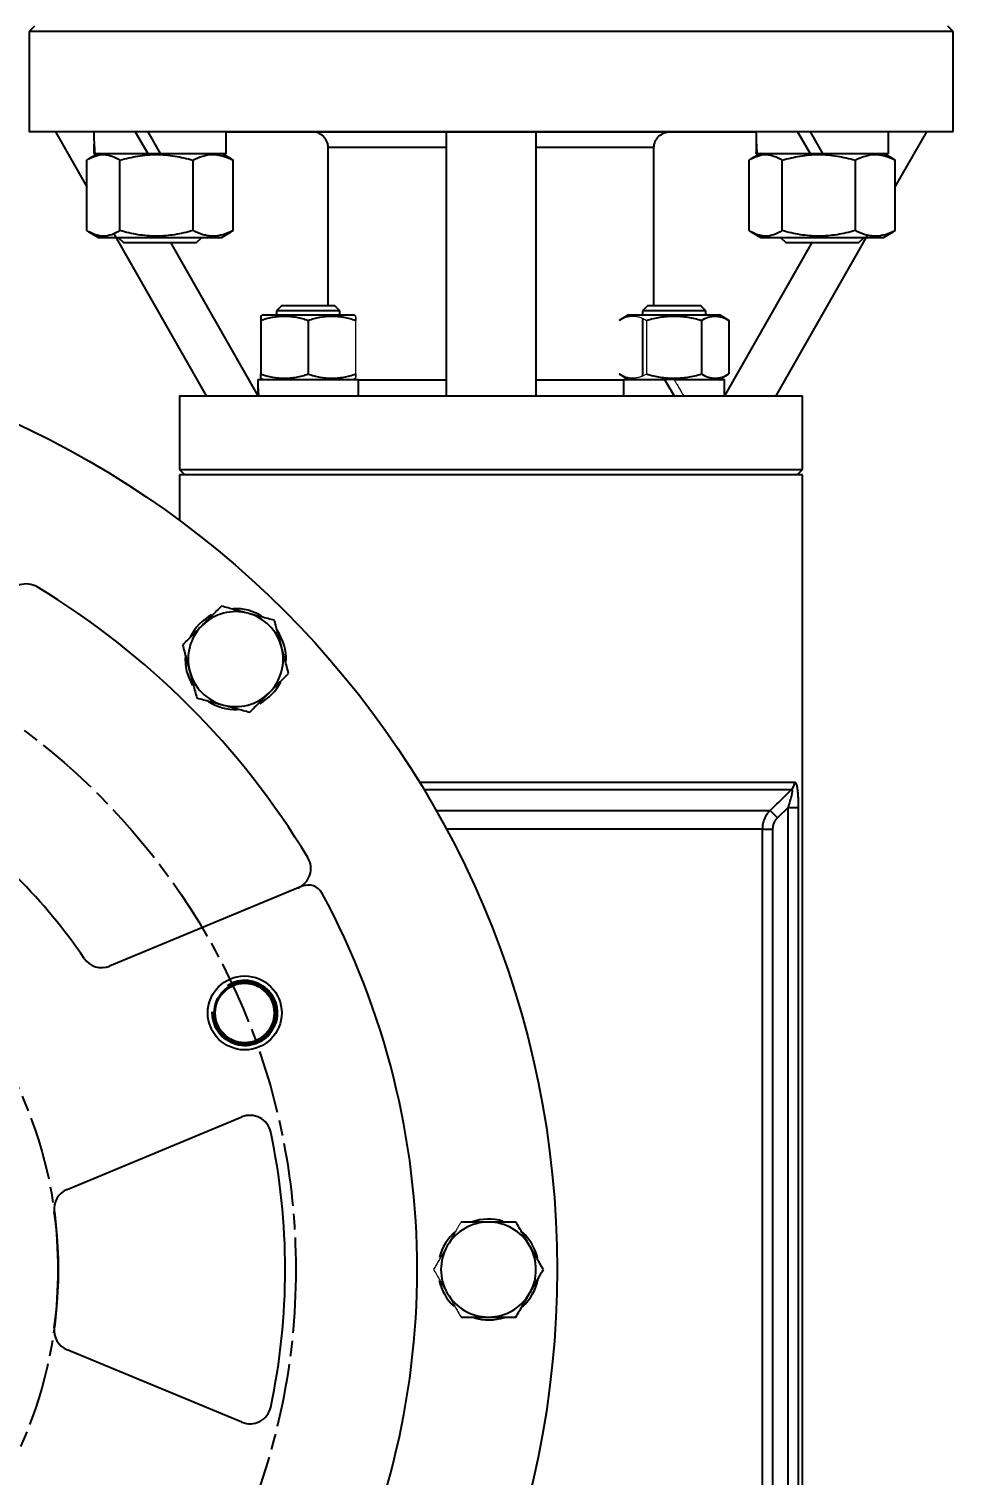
# Model space of a CAD drawing. Header units: millimetres. Extents: x 2371 to 4515, y 843 to 2359.
# Drawn here: x 3791.5 to 3966.6, y 1625.4 to 1899.3 of the extents above; entities that cross this region are included whole.
import ezdxf

# ---------------------------------------------------------------- set-up
doc = ezdxf.new("R2010")
doc.units = ezdxf.units.MM
doc.linetypes.add('AM_ISO08W050', pattern=[18, 12, -1.5, 3, -1.5])
for name, color, linetype, lineweight in [('AM_5', 3, 'Continuous', 25), ('AM_7', 4, 'AM_ISO08W050', 25), ('粗实线', 7, 'Continuous', 40)]:
    doc.layers.add(name, color=color, linetype=linetype, lineweight=lineweight)
doc.styles.add('SLDTEXTSTYLE1', font='txt.shx', dxfattribs={"width": 0.7, "bigfont": 'gbcbig.shx'})
doc.dimstyles.new('SLDDIMSTYLE12$3', dxfattribs={"dimtxt": 12, "dimasz": 10, "dimexe": 0, "dimexo": 0.0625, "dimgap": 0.875, "dimtad": 1, "dimdec": 1, "dimlfac": 1.8, "dimrnd": 1e-09, "dimzin": 12, "dimdsep": 46, "dimtxsty": 'SLDTEXTSTYLE1', "dimcen": 0.09, "dimdle": 8.16, "dimclrd": 3, "dimclre": 3, "dimadec": 0, "dimazin": 3, "dimtfac": 1, "dimtdec": 1, "dimtofl": 0, "dimtmove": 0, "dimatfit": 3, "dimfxl": 0, "dimfrac": 2, "dimtolj": 1, "dimlwd": 5, "dimlwe": 5, "dimarcsym": 0})

# ---------------------------------------------------------------- blocks, each defined once
blk = doc.blocks.new('*D66')
at = {"layer": 'AM_5', "color": 3, "linetype": 'Continuous', "lineweight": 5, "transparency": 16777216}
blk.add_line((3497.44, 1794.41), (3554.97, 1760.02), dxfattribs=at)
at = {"layer": 'AM_5', "color": 3, "lineweight": 5, "transparency": 16777216}
for p, q in [((3714.97, 1664.35), (3715.15, 1664.35)), ((3715.06, 1664.26), (3715.06, 1664.44))]:
    blk.add_line(p, q, dxfattribs=at)
at = {"layer": 'AM_5', "color": 3, "transparency": 16777216}
blk.add_solid([(3555.83, 1761.45), (3554.12, 1758.59), (3563.56, 1754.89)], dxfattribs=at)
at = {"layer": 'Defpoints', "color": 0, "transparency": 16777216}
for p in [(3563.56, 1754.89), (3866.57, 1573.81)]:
    blk.add_point(p, dxfattribs=at)
at = {"layer": 'AM_5', "color": 0, "transparency": 16777216, "insert": (3514.94, 1791.96), "char_height": 12, "attachment_point": 5, "rotation": 329.1367, "style": 'SLDTEXTSTYLE1'}
blk.add_mtext('\\A1;∅353', dxfattribs=at)
blk = doc.blocks.new('*D67')
at = {"layer": 'AM_5', "color": 3, "linetype": 'Continuous', "lineweight": 5, "transparency": 16777216}
blk.add_line((3474.51, 1736), (3583.77, 1703.46), dxfattribs=at)
at = {"layer": 'AM_5', "color": 3, "lineweight": 5, "transparency": 16777216}
for p, q in [((3714.97, 1664.35), (3715.15, 1664.35)), ((3715.06, 1664.26), (3715.06, 1664.44))]:
    blk.add_line(p, q, dxfattribs=at)
at = {"layer": 'AM_5', "color": 3, "transparency": 16777216}
blk.add_solid([(3584.24, 1705.06), (3583.29, 1701.86), (3593.35, 1700.6)], dxfattribs=at)
at = {"layer": 'Defpoints', "color": 0, "transparency": 16777216}
for p in [(3593.35, 1700.6), (3836.78, 1628.1)]:
    blk.add_point(p, dxfattribs=at)
at = {"layer": 'AM_5', "color": 0, "transparency": 16777216, "insert": (3492.07, 1737.94), "char_height": 12, "attachment_point": 5, "rotation": 343.4137, "style": 'SLDTEXTSTYLE1'}
blk.add_mtext('\\A1;∅254', dxfattribs=at)
blk = doc.blocks.new('*D68')
at = {"layer": 'AM_5', "color": 3, "linetype": 'Continuous', "lineweight": 5, "transparency": 16777216}
blk.add_line((3468.97, 1680.6), (3623.26, 1670.41), dxfattribs=at)
at = {"layer": 'AM_5', "color": 3, "lineweight": 5, "transparency": 16777216}
for p, q in [((3714.97, 1664.35), (3715.15, 1664.35)), ((3715.06, 1664.26), (3715.06, 1664.44))]:
    blk.add_line(p, q, dxfattribs=at)
at = {"layer": 'AM_5', "color": 3, "transparency": 16777216}
blk.add_solid([(3623.37, 1672.08), (3623.15, 1668.75), (3633.24, 1669.75)], dxfattribs=at)
at = {"layer": 'Defpoints', "color": 0, "transparency": 16777216}
for p in [(3633.24, 1669.75), (3796.89, 1658.95)]:
    blk.add_point(p, dxfattribs=at)
at = {"layer": 'AM_5', "color": 0, "transparency": 16777216, "insert": (3484.27, 1686.48), "char_height": 12, "attachment_point": 5, "rotation": 356.2215, "style": 'SLDTEXTSTYLE1'}
blk.add_mtext('\\A1;%%C165', dxfattribs=at)
blk = doc.blocks.new('*U42')
at = {"layer": '粗实线', "linetype": 'ByBlock'}
blk.add_circle((-0.07, 0), 5.7, dxfattribs=at)
at = {"layer": '粗实线', "color": 3, "linetype": 'ByBlock'}
blk.add_arc((-0.07, 0), 6.09, 222.8944, 167.5618, dxfattribs=at)
blk = doc.blocks.new('*U43')
at = {"layer": '粗实线', "color": 0, "linetype": 'ByBlock', "lineweight": -2, "transparency": 16777216}
for p, rotation in [((18900.81, 8919.97), 45), ((19066.74, 8851.14), 315), ((18832.03, 8851.26), 90.00000000000001), ((18831.98, 8754.04), 135), ((19066.69, 8753.92), 270), ((18997.91, 8685.21), 225), ((18900.69, 8685.26), 180)]:
    blk.add_blockref('*U42', p, dxfattribs=dict(at, rotation=rotation))
blk.add_blockref('*U42', (18998.03, 8919.92), dxfattribs=at)

msp = doc.modelspace()

# ---------------------------------------------------------------- linework, layer by layer
at = {"color": 7, "linetype": 'Continuous', "lineweight": 25}
for p, q in [((3792.565, 1899.851), (3791.565, 1898.851)), ((3791.565, 1898.851), (3791.565, 1879.851)), ((3879.065, 1898.851), (3791.565, 1898.851)), ((3966.565, 1898.851), (3879.065, 1898.851)), ((3966.565, 1898.851), (3965.565, 1899.851)), ((3966.565, 1879.851), (3966.565, 1898.851)), ((3879.065, 1879.851), (3791.565, 1879.851)), ((3796.565, 1879.851), (3802.512, 1869.418)), ((3828.896, 1879.851), (3803.796, 1879.851)), ((3811.666, 1879.851), (3814.033, 1875.751)), ((3816.458, 1875.751), (3814.091, 1879.851)), ((3828.896, 1875.751), (3828.896, 1879.851)), ((3870.565, 1879.851), (3870.565, 1829.851)), ((3966.565, 1879.851), (3879.065, 1879.851)), ((3887.565, 1879.851), (3887.565, 1829.851)), ((3954.334, 1879.851), (3929.234, 1879.851)), ((3937.104, 1879.851), (3939.471, 1875.751)), ((3941.896, 1875.751), (3939.529, 1879.851)), ((3954.334, 1875.751), (3954.334, 1879.851)), ((3955.618, 1869.418), (3961.565, 1879.851)), ((3870.565, 1876.851), (3848.214, 1876.851)), ((3848.214, 1846.851), (3848.214, 1876.851)), ((3909.915, 1876.851), (3887.565, 1876.851)), ((3909.915, 1846.851), (3909.915, 1876.851)), ((3802.512, 1861.139), (3802.512, 1874.463)), ((3804.721, 1875.751), (3802.889, 1874.693)), ((3803.796, 1875.751), (3804.021, 1875.751)), ((3804.021, 1875.751), (3828.896, 1875.751)), ((3808.746, 1861.139), (3808.746, 1874.463)), ((3822.58, 1874.463), (3822.58, 1861.139)), ((3829.802, 1874.693), (3827.971, 1875.751)), ((3830.18, 1874.463), (3829.783, 1874.66)), ((3830.18, 1861.139), (3830.18, 1874.463)), ((3927.95, 1861.139), (3927.95, 1874.463)), ((3930.159, 1875.751), (3928.327, 1874.693)), ((3929.234, 1875.751), (3929.459, 1875.751)), ((3929.459, 1875.751), (3954.334, 1875.751)), ((3934.184, 1861.139), (3934.184, 1874.463)), ((3948.018, 1874.463), (3948.018, 1861.139)), ((3955.24, 1874.693), (3953.409, 1875.751)), ((3955.618, 1874.463), (3955.221, 1874.66)), ((3955.618, 1861.139), (3955.618, 1874.463)), ((3802.892, 1860.907), (3804.721, 1859.851)), ((3804.721, 1859.851), (3816.346, 1859.851)), ((3807.589, 1860.51), (3825.065, 1829.851)), ((3808.428, 1859.851), (3809.428, 1858.851)), ((3816.346, 1859.851), (3827.971, 1859.851)), ((3823.263, 1858.851), (3824.263, 1859.851)), ((3827.971, 1859.851), (3829.799, 1860.907)), ((3829.783, 1860.934), (3830.18, 1861.139)), ((3928.33, 1860.907), (3930.159, 1859.851)), ((3930.159, 1859.851), (3941.784, 1859.851)), ((3933.065, 1829.851), (3950.381, 1860.231)), ((3933.866, 1859.851), (3934.866, 1858.851)), ((3941.784, 1859.851), (3953.409, 1859.851)), ((3948.701, 1858.851), (3949.701, 1859.851)), ((3953.409, 1859.851), (3955.237, 1860.907)), ((3955.221, 1860.934), (3955.618, 1861.139)), ((3809.428, 1858.851), (3816.346, 1858.851)), ((3816.346, 1858.851), (3823.263, 1858.851)), ((3818.319, 1858.851), (3834.849, 1829.851)), ((3939.811, 1858.851), (3923.281, 1829.851)), ((3934.866, 1858.851), (3941.784, 1858.851)), ((3941.784, 1858.851), (3948.701, 1858.851)), ((3839.363, 1846.851), (3838.416, 1845.904)), ((3844.416, 1846.851), (3839.363, 1846.851)), ((3849.469, 1846.851), (3844.416, 1846.851)), ((3850.416, 1845.904), (3849.469, 1846.851)), ((3908.66, 1846.851), (3907.713, 1845.904)), ((3913.713, 1846.851), (3908.66, 1846.851)), ((3918.766, 1846.851), (3913.713, 1846.851)), ((3919.713, 1845.904), (3918.766, 1846.851)), ((3835.791, 1845.151), (3835.416, 1844.934)), ((3835.416, 1844.131), (3835.416, 1833.971)), ((3835.791, 1845.151), (3844.416, 1845.151)), ((3838.416, 1845.904), (3838.416, 1845.151)), ((3850.416, 1845.904), (3838.416, 1845.904)), ((3844.416, 1845.151), (3853.041, 1845.151)), ((3844.416, 1844.131), (3844.416, 1833.971)), ((3850.416, 1845.151), (3850.416, 1845.904)), ((3853.416, 1844.934), (3853.041, 1845.151)), ((3905.088, 1845.151), (3903.32, 1844.131)), ((3905.088, 1845.151), (3913.713, 1845.151)), ((3907.713, 1845.904), (3907.713, 1845.151)), ((3919.713, 1845.904), (3907.713, 1845.904)), ((3907.713, 1844.498), (3907.713, 1833.604)), ((3913.713, 1845.151), (3922.338, 1845.151)), ((3918.909, 1844.131), (3918.909, 1833.971)), ((3919.713, 1845.151), (3919.713, 1845.904)), ((3924.105, 1844.131), (3922.338, 1845.151)), ((3924.105, 1844.131), (3924.105, 1833.971)), ((3834.866, 1832.951), (3853.966, 1832.951)), ((3835.416, 1833.167), (3835.791, 1832.951)), ((3853.041, 1832.951), (3853.416, 1833.167)), ((3853.966, 1829.851), (3853.966, 1832.951)), ((3853.966, 1832.851), (3870.565, 1832.851)), ((3887.565, 1832.851), (3904.163, 1832.851)), ((3903.321, 1833.971), (3905.088, 1832.951)), ((3904.163, 1832.951), (3904.163, 1829.851)), ((3904.163, 1832.951), (3911.923, 1832.951)), ((3911.923, 1832.951), (3913.713, 1829.851)), ((3913.713, 1832.951), (3923.263, 1832.951)), ((3922.338, 1832.951), (3924.105, 1833.971)), ((3923.263, 1829.851), (3923.263, 1832.951)), ((3820.065, 1829.851), (3820.065, 1815.851)), ((3820.065, 1829.851), (3879.065, 1829.851)), ((3879.065, 1829.851), (3938.065, 1829.851)), ((3938.065, 1815.851), (3938.065, 1829.851)), ((3820.065, 1815.851), (3821.065, 1814.851)), ((3820.065, 1815.851), (3879.065, 1815.851)), ((3820.065, 1814.851), (3820.065, 1806.221)), ((3879.065, 1814.851), (3820.065, 1814.851)), ((3879.065, 1815.851), (3938.065, 1815.851)), ((3938.065, 1814.851), (3879.065, 1814.851)), ((3937.065, 1814.851), (3938.065, 1815.851)), ((3938.065, 1513.851), (3938.065, 1814.851)), ((3865.49, 1756.679), (3936.543, 1756.679)), ((3866.349, 1755.265), (3935.972, 1755.265)), ((3868.653, 1751.315), (3931.916, 1751.315)), ((3933.288, 1749.901), (3931.916, 1751.315)), ((3935.267, 1751.824), (3933.288, 1749.901)), ((3937.239, 1751.824), (3935.267, 1751.824)), ((3935.267, 1751.824), (3935.267, 1576.878)), ((3937.239, 1751.824), (3937.239, 1576.878)), ((3930.443, 1747.78), (3870.602, 1747.78)), ((3930.443, 1580.922), (3930.443, 1747.78)), ((3930.443, 1747.78), (3932.382, 1747.78)), ((3932.382, 1747.78), (3932.382, 1580.922)), ((3843.278, 1736.942), (3806.807, 1721.835)), ((3798.763, 1679.537), (3831.879, 1693.254)), ((3831.879, 1635.448), (3798.763, 1649.165))]:
    msp.add_line(p, q, dxfattribs=at)
at = {"linetype": 'ByBlock'}
msp.add_line((3828.896, 1879.851), (3929.234, 1879.851), dxfattribs=at)
at = {"color": 144, "linetype": 'Continuous', "lineweight": 18}
for p, q in [((3853.416, 1833.971), (3853.416, 1844.131)), ((3908.517, 1844.131), (3908.517, 1833.971)), ((3911.923, 1832.951), (3913.713, 1832.951))]:
    msp.add_line(p, q, dxfattribs=at)
at = {"color": 7, "linetype": 'Continuous', "lineweight": 25}
for centre, radius in [((3715.065, 1664.351), 176.5), ((3832.397, 1712.952), 7)]:
    msp.add_circle(centre, radius, dxfattribs=at)
for centre, radius, start, end in [((3791.011, 1790.213), 4, 58.89278, 157.5), ((3715.065, 1664.351), 151, 31.10722, 58.89278), ((3830.677, 1779.963), 9, 75, 135), ((3830.677, 1779.963), 9.55, 58.51521, 92.78984), ((3830.677, 1779.963), 9, 15, 75), ((3830.677, 1779.963), 9, 135, 195), ((3830.677, 1779.963), 9.55, 118.41073, 154.16193), ((3830.677, 1779.963), 9.55, 357.8059, 34.1982), ((3830.677, 1779.963), 9.55, 175.9144, 211.31319), ((3830.677, 1779.963), 9, 315, 15), ((3830.677, 1779.963), 9, 195, 255), ((3830.677, 1779.963), 9.55, 298.69476, 333.28049), ((3830.677, 1779.963), 9, 255, 315), ((3830.677, 1779.963), 9.55, 237.65879, 271.76773), ((3934.516, 1756.675), 2.027, 315.92442, 0.12439), ((3715.065, 1664.351), 105, 34.14428, 55.85572), ((3840.926, 1740.297), 4, 292.5, 31.10722), ((3844.426, 1734.17), 3, 28.3567, 112.5), ((3715.065, 1664.351), 150, 331.6433, 28.3567), ((3805.276, 1725.53), 4, 214.14428, 292.5), ((3833.41, 1689.558), 4, 12.02432, 112.5), ((3715.065, 1664.351), 125, 347.97568, 12.02432), ((3800.294, 1675.841), 4, 112.5, 187.67818), ((3715.065, 1664.351), 82, 352.32182, 7.67818), ((3878.565, 1664.351), 9.55, 73.41073, 109.16194), ((3878.565, 1664.351), 9.55, 130.46003, 166.31319), ((3878.565, 1664.351), 9, 90, 150), ((3878.565, 1664.351), 9, 30, 90), ((3878.565, 1664.351), 9.55, 13.51521, 47.78984), ((3878.565, 1664.351), 9, 150, 210), ((3878.565, 1664.351), 9, 330, 30), ((3878.565, 1664.351), 9.55, 192.65879, 226.76773), ((3878.565, 1664.351), 9, 210, 270), ((3878.565, 1664.351), 9, 270, 330), ((3878.565, 1664.351), 9.55, 312.8059, 349.1982), ((3878.565, 1664.351), 9.55, 253.69476, 288.28049), ((3800.294, 1652.861), 4, 172.32182, 247.5), ((3833.41, 1639.143), 4, 247.5, 347.97568)]:
    msp.add_arc(centre, radius, start, end, dxfattribs=at)
for centre, major_axis, start_param, end_param in [((3816.346, 1879.851), (0, -21.737), 4.712389, 4.9021421), ((3941.784, 1879.851), (0, -21.737), 4.712389, 4.9021421), ((3816.346, 1875.751), (0, -21.737), 4.6179404, 4.712389), ((3941.784, 1875.751), (0, -21.737), 4.6179404, 4.712389), ((3844.416, 1832.951), (0, 16.541), 1.5707963, 1.7593233), ((3844.416, 1829.851), (0, 16.541), 1.4769526, 1.5707963)]:
    msp.add_ellipse(centre, major_axis=major_axis, ratio=0.5773503, start_param=start_param, end_param=end_param, dxfattribs=at)
for points, knots in [([(3848.214, 1876.851), (3848.214, 1877.052), (3848.193, 1877.25), (3848.112, 1877.639), (3848.05, 1877.832), (3847.891, 1878.198), (3847.793, 1878.371), (3847.563, 1878.698), (3847.431, 1878.851), (3846.999, 1879.262), (3846.654, 1879.481), (3846.1, 1879.701), (3845.906, 1879.757), (3845.513, 1879.832), (3845.314, 1879.851), (3845.112, 1879.851)], [0, 0, 0, 0, 0.125, 0.125, 0.25, 0.25, 0.375, 0.375, 0.5, 0.5, 0.75, 0.75, 0.875, 0.875, 1, 1, 1, 1]), ([(3909.915, 1876.851), (3909.915, 1877.052), (3909.936, 1877.25), (3910.017, 1877.639), (3910.079, 1877.832), (3910.239, 1878.198), (3910.336, 1878.371), (3910.566, 1878.698), (3910.698, 1878.851), (3911.13, 1879.262), (3911.475, 1879.481), (3912.029, 1879.701), (3912.223, 1879.757), (3912.617, 1879.832), (3912.816, 1879.851), (3913.017, 1879.851)], [0, 0, 0, 0, 0.125, 0.125, 0.25, 0.25, 0.375, 0.375, 0.5, 0.5, 0.75, 0.75, 0.875, 0.875, 1, 1, 1, 1]), ([(3802.512, 1874.463), (3803.021, 1874.789), (3803.533, 1875.058), (3804.57, 1875.431), (3805.093, 1875.534), (3805.888, 1875.535), (3806.154, 1875.51), (3806.681, 1875.412), (3806.943, 1875.34), (3807.723, 1875.059), (3808.237, 1874.79), (3808.746, 1874.463)], [0, 0, 0, 0, 0.25, 0.25, 0.5, 0.5, 0.625, 0.625, 0.75, 0.75, 1, 1, 1, 1]), ([(3808.746, 1874.463), (3809.876, 1874.789), (3811.013, 1875.058), (3813.312, 1875.431), (3814.474, 1875.534), (3816.238, 1875.535), (3816.829, 1875.51), (3817.998, 1875.412), (3818.578, 1875.34), (3820.309, 1875.059), (3821.449, 1874.79), (3822.58, 1874.463)], [0, 0, 0, 0, 0.25, 0.25, 0.5, 0.5, 0.625, 0.625, 0.75, 0.75, 1, 1, 1, 1]), ([(3822.58, 1874.463), (3823.201, 1874.789), (3823.826, 1875.058), (3825.089, 1875.431), (3825.727, 1875.534), (3826.696, 1875.535), (3827.02, 1875.51), (3827.662, 1875.412), (3827.981, 1875.34), (3828.932, 1875.059), (3829.558, 1874.79), (3830.18, 1874.463)], [0, 0, 0, 0, 0.25, 0.25, 0.5, 0.5, 0.625, 0.625, 0.75, 0.75, 1, 1, 1, 1]), ([(3927.95, 1874.463), (3928.459, 1874.789), (3928.971, 1875.058), (3930.007, 1875.431), (3930.531, 1875.534), (3931.326, 1875.535), (3931.592, 1875.51), (3932.119, 1875.412), (3932.381, 1875.34), (3933.161, 1875.059), (3933.675, 1874.79), (3934.184, 1874.463)], [0, 0, 0, 0, 0.25, 0.25, 0.5, 0.5, 0.625, 0.625, 0.75, 0.75, 1, 1, 1, 1]), ([(3934.184, 1874.463), (3935.314, 1874.789), (3936.451, 1875.058), (3938.75, 1875.431), (3939.912, 1875.534), (3941.676, 1875.535), (3942.267, 1875.51), (3943.436, 1875.412), (3944.016, 1875.34), (3945.747, 1875.059), (3946.887, 1874.79), (3948.018, 1874.463)], [0, 0, 0, 0, 0.25, 0.25, 0.5, 0.5, 0.625, 0.625, 0.75, 0.75, 1, 1, 1, 1]), ([(3948.018, 1874.463), (3948.639, 1874.789), (3949.264, 1875.058), (3950.527, 1875.431), (3951.165, 1875.534), (3952.134, 1875.535), (3952.458, 1875.51), (3953.1, 1875.412), (3953.419, 1875.34), (3954.37, 1875.059), (3954.996, 1874.79), (3955.618, 1874.463)], [0, 0, 0, 0, 0.25, 0.25, 0.5, 0.5, 0.625, 0.625, 0.75, 0.75, 1, 1, 1, 1]), ([(3808.746, 1861.139), (3808.237, 1860.813), (3807.725, 1860.544), (3806.689, 1860.171), (3806.165, 1860.068), (3805.37, 1860.067), (3805.104, 1860.092), (3804.577, 1860.19), (3804.315, 1860.262), (3803.535, 1860.542), (3803.021, 1860.812), (3802.512, 1861.139)], [0, 0, 0, 0, 0.25, 0.25, 0.5, 0.5, 0.625, 0.625, 0.75, 0.75, 1, 1, 1, 1]), ([(3822.58, 1861.139), (3821.451, 1860.813), (3820.313, 1860.544), (3818.014, 1860.171), (3816.853, 1860.068), (3815.088, 1860.067), (3814.498, 1860.092), (3813.329, 1860.19), (3812.748, 1860.262), (3811.017, 1860.542), (3809.877, 1860.812), (3808.746, 1861.139)], [0, 0, 0, 0, 0.25, 0.25, 0.5, 0.5, 0.625, 0.625, 0.75, 0.75, 1, 1, 1, 1]), ([(3830.18, 1861.139), (3829.559, 1860.813), (3828.934, 1860.544), (3827.671, 1860.171), (3827.033, 1860.068), (3826.064, 1860.067), (3825.74, 1860.092), (3825.098, 1860.19), (3824.779, 1860.262), (3823.828, 1860.542), (3823.202, 1860.812), (3822.58, 1861.139)], [0, 0, 0, 0, 0.25, 0.25, 0.5, 0.5, 0.625, 0.625, 0.75, 0.75, 1, 1, 1, 1]), ([(3934.184, 1861.139), (3933.675, 1860.813), (3933.163, 1860.544), (3932.126, 1860.171), (3931.603, 1860.068), (3930.808, 1860.067), (3930.542, 1860.092), (3930.015, 1860.19), (3929.753, 1860.262), (3928.973, 1860.542), (3928.459, 1860.812), (3927.95, 1861.139)], [0, 0, 0, 0, 0.25, 0.25, 0.5, 0.5, 0.625, 0.625, 0.75, 0.75, 1, 1, 1, 1]), ([(3948.018, 1861.139), (3946.889, 1860.813), (3945.751, 1860.544), (3943.452, 1860.171), (3942.291, 1860.068), (3940.526, 1860.067), (3939.936, 1860.092), (3938.767, 1860.19), (3938.186, 1860.262), (3936.455, 1860.542), (3935.315, 1860.812), (3934.184, 1861.139)], [0, 0, 0, 0, 0.25, 0.25, 0.5, 0.5, 0.625, 0.625, 0.75, 0.75, 1, 1, 1, 1]), ([(3955.618, 1861.139), (3954.997, 1860.813), (3954.372, 1860.544), (3953.109, 1860.171), (3952.471, 1860.068), (3951.502, 1860.067), (3951.178, 1860.092), (3950.536, 1860.19), (3950.217, 1860.262), (3949.266, 1860.542), (3948.639, 1860.812), (3948.018, 1861.139)], [0, 0, 0, 0, 0.25, 0.25, 0.5, 0.5, 0.625, 0.625, 0.75, 0.75, 1, 1, 1, 1]), ([(3835.416, 1844.906), (3835.416, 1844.915), (3835.416, 1844.986), (3835.416, 1844.727), (3835.416, 1844.331), (3835.416, 1844.131)], [0, 0, 0, 0, 0.0694623, 0.5304681, 1, 1, 1, 1]), ([(3835.416, 1844.131), (3836.151, 1844.376), (3836.891, 1844.577), (3838.387, 1844.857), (3839.143, 1844.934), (3840.29, 1844.935), (3840.675, 1844.916), (3841.435, 1844.843), (3841.813, 1844.788), (3842.939, 1844.578), (3843.681, 1844.376), (3844.416, 1844.131)], [0, 0, 0, 0, 0.25, 0.25, 0.5, 0.5, 0.625, 0.625, 0.75, 0.75, 1, 1, 1, 1]), ([(3844.416, 1844.131), (3845.151, 1844.376), (3845.891, 1844.577), (3847.387, 1844.857), (3848.143, 1844.934), (3849.29, 1844.935), (3849.675, 1844.916), (3850.435, 1844.843), (3850.813, 1844.788), (3851.939, 1844.578), (3852.681, 1844.376), (3853.416, 1844.131)], [0, 0, 0, 0, 0.25, 0.25, 0.5, 0.5, 0.625, 0.625, 0.75, 0.75, 1, 1, 1, 1]), ([(3908.517, 1844.131), (3909.365, 1844.376), (3910.22, 1844.577), (3911.947, 1844.857), (3912.819, 1844.934), (3914.145, 1844.935), (3914.589, 1844.916), (3915.467, 1844.843), (3915.903, 1844.788), (3917.203, 1844.578), (3918.06, 1844.376), (3918.909, 1844.131)], [0, 0, 0, 0, 0.25, 0.25, 0.5, 0.5, 0.625, 0.625, 0.75, 0.75, 1, 1, 1, 1]), ([(3918.909, 1844.131), (3919.333, 1844.376), (3919.761, 1844.577), (3920.624, 1844.857), (3921.06, 1844.934), (3921.723, 1844.935), (3921.945, 1844.916), (3922.384, 1844.843), (3922.602, 1844.788), (3923.252, 1844.578), (3923.68, 1844.376), (3924.105, 1844.131)], [0, 0, 0, 0, 0.25, 0.25, 0.5, 0.5, 0.625, 0.625, 0.75, 0.75, 1, 1, 1, 1]), ([(3835.416, 1833.971), (3836.151, 1833.726), (3836.891, 1833.525), (3838.387, 1833.245), (3839.143, 1833.168), (3840.29, 1833.167), (3840.675, 1833.186), (3841.435, 1833.259), (3841.813, 1833.314), (3842.939, 1833.524), (3843.681, 1833.726), (3844.416, 1833.971)], [0, 0, 0, 0, 0.25, 0.25, 0.5, 0.5, 0.625, 0.625, 0.75, 0.75, 1, 1, 1, 1]), ([(3835.416, 1833.196), (3835.416, 1833.187), (3835.416, 1833.116), (3835.416, 1833.375), (3835.416, 1833.771), (3835.416, 1833.971)], [0, 0, 0, 0, 0.0694622, 0.530468, 1, 1, 1, 1]), ([(3844.416, 1833.971), (3845.151, 1833.726), (3845.891, 1833.525), (3847.387, 1833.245), (3848.143, 1833.168), (3849.29, 1833.167), (3849.675, 1833.186), (3850.435, 1833.259), (3850.813, 1833.314), (3851.939, 1833.524), (3852.681, 1833.726), (3853.416, 1833.971)], [0, 0, 0, 0, 0.25, 0.25, 0.5, 0.5, 0.625, 0.625, 0.75, 0.75, 1, 1, 1, 1]), ([(3908.517, 1833.971), (3909.365, 1833.726), (3910.22, 1833.525), (3911.947, 1833.245), (3912.819, 1833.168), (3914.145, 1833.167), (3914.589, 1833.186), (3915.467, 1833.259), (3915.903, 1833.314), (3917.203, 1833.524), (3918.06, 1833.726), (3918.909, 1833.971)], [0, 0, 0, 0, 0.25, 0.25, 0.5, 0.5, 0.625, 0.625, 0.75, 0.75, 1, 1, 1, 1]), ([(3918.909, 1833.971), (3919.333, 1833.726), (3919.761, 1833.525), (3920.624, 1833.245), (3921.06, 1833.168), (3921.723, 1833.167), (3921.945, 1833.186), (3922.384, 1833.259), (3922.602, 1833.314), (3923.252, 1833.524), (3923.68, 1833.726), (3924.105, 1833.971)], [0, 0, 0, 0, 0.25, 0.25, 0.5, 0.5, 0.625, 0.625, 0.75, 0.75, 1, 1, 1, 1]), ([(3827.987, 1790.001), (3827.379, 1789.394), (3826.77, 1788.784), (3825.546, 1787.56), (3824.931, 1786.945), (3824.313, 1786.327)], [0, 0, 0, 0, 0.5, 0.5, 1, 1, 1, 1]), ([(3833.006, 1788.656), (3832.162, 1788.883), (3831.321, 1789.108), (3829.649, 1789.556), (3828.817, 1789.779), (3827.987, 1790.001)], [0, 0, 0, 0, 0.5, 0.5, 1, 1, 1, 1]), ([(3838.025, 1787.311), (3837.195, 1787.534), (3836.363, 1787.757), (3834.69, 1788.205), (3833.85, 1788.43), (3833.006, 1788.656)], [0, 0, 0, 0, 0.5, 0.5, 1, 1, 1, 1]), ([(3824.313, 1786.327), (3823.694, 1785.709), (3823.08, 1785.094), (3821.855, 1783.869), (3821.246, 1783.26), (3820.638, 1782.653)], [0, 0, 0, 0, 0.5, 0.5, 1, 1, 1, 1]), ([(3839.37, 1782.292), (3839.144, 1783.137), (3838.919, 1783.977), (3838.47, 1785.649), (3838.247, 1786.482), (3838.025, 1787.311)], [0, 0, 0, 0, 0.5, 0.5, 1, 1, 1, 1]), ([(3820.638, 1782.653), (3820.861, 1781.823), (3821.084, 1780.99), (3821.532, 1779.318), (3821.757, 1778.478), (3821.983, 1777.634)], [0, 0, 0, 0, 0.5, 0.5, 1, 1, 1, 1]), ([(3840.715, 1777.273), (3840.492, 1778.103), (3840.269, 1778.935), (3839.821, 1780.608), (3839.596, 1781.448), (3839.37, 1782.292)], [0, 0, 0, 0, 0.5, 0.5, 1, 1, 1, 1]), ([(3821.983, 1777.634), (3822.21, 1776.789), (3822.435, 1775.949), (3822.883, 1774.277), (3823.106, 1773.444), (3823.328, 1772.614)], [0, 0, 0, 0, 0.5, 0.5, 1, 1, 1, 1]), ([(3837.041, 1773.599), (3837.659, 1774.217), (3838.274, 1774.832), (3839.498, 1776.056), (3840.107, 1776.666), (3840.715, 1777.273)], [0, 0, 0, 0, 0.5, 0.5, 1, 1, 1, 1]), ([(3823.328, 1772.614), (3824.158, 1772.392), (3824.99, 1772.169), (3826.663, 1771.721), (3827.503, 1771.496), (3828.347, 1771.27)], [0, 0, 0, 0, 0.5, 0.5, 1, 1, 1, 1]), ([(3833.366, 1769.925), (3833.974, 1770.532), (3834.583, 1771.142), (3835.807, 1772.366), (3836.422, 1772.981), (3837.041, 1773.599)], [0, 0, 0, 0, 0.5, 0.5, 1, 1, 1, 1]), ([(3828.347, 1771.27), (3829.192, 1771.043), (3830.032, 1770.818), (3831.704, 1770.37), (3832.537, 1770.147), (3833.366, 1769.925)], [0, 0, 0, 0, 0.5, 0.5, 1, 1, 1, 1]), ([(3936.543, 1756.679), (3936.556, 1756.678), (3936.581, 1756.677), (3936.618, 1756.662), (3936.654, 1756.638), (3936.689, 1756.604), (3936.74, 1756.54), (3936.806, 1756.421), (3936.88, 1756.219), (3936.946, 1755.969), (3937.023, 1755.584), (3937.1, 1755.029), (3937.166, 1754.283), (3937.204, 1753.579), (3937.226, 1752.94), (3937.237, 1752.387), (3937.239, 1752.013), (3937.239, 1751.824)], [0, 0, 0, 0, 0.0252348, 0.0502844, 0.0752329, 0.1001656, 0.1251677, 0.1873314, 0.2505247, 0.3122642, 0.3758795, 0.5008118, 0.6220811, 0.7499879, 0.8318051, 0.9149597, 1, 1, 1, 1]), ([(3931.916, 1751.315), (3932.581, 1751.962), (3933.934, 1753.278), (3935.285, 1754.595), (3935.972, 1755.265)], [0, 0, 0, 0, 0.49136865, 1, 1, 1, 1]), ([(3935.972, 1755.265), (3936.02, 1755.281), (3936.054, 1755.265), (3936.097, 1755.169), (3936.104, 1755.089), (3936.095, 1754.881), (3936.079, 1754.752), (3936.028, 1754.465), (3935.994, 1754.304), (3935.872, 1753.792), (3935.769, 1753.418), (3935.532, 1752.63), (3935.404, 1752.229), (3935.267, 1751.824)], [0, 0, 0, 0, 0.125, 0.125, 0.25, 0.25, 0.375, 0.375, 0.5, 0.5, 0.75, 0.75, 1, 1, 1, 1]), ([(3931.916, 1751.315), (3931.684, 1751.085), (3931.473, 1750.83), (3931.109, 1750.288), (3930.955, 1750.002), (3930.702, 1749.397), (3930.605, 1749.079), (3930.476, 1748.438), (3930.443, 1748.112), (3930.443, 1747.78)], [0, 0, 0, 0, 0.25, 0.25, 0.5, 0.5, 0.75, 0.75, 1, 1, 1, 1]), ([(3933.288, 1749.901), (3933.248, 1749.861), (3933.167, 1749.78), (3933.056, 1749.652), (3932.952, 1749.518), (3932.856, 1749.38), (3932.769, 1749.236), (3932.689, 1749.086), (3932.6, 1748.894), (3932.511, 1748.655), (3932.437, 1748.368), (3932.391, 1748.076), (3932.385, 1747.879), (3932.382, 1747.78)], [0, 0, 0, 0, 0.072376, 0.1440729, 0.2153164, 0.2863365, 0.3573653, 0.4286348, 0.5003747, 0.6261247, 0.7504456, 0.8746363, 1, 1, 1, 1]), ([(3878.565, 1673.351), (3877.69, 1673.351), (3876.821, 1673.351), (3875.089, 1673.351), (3874.228, 1673.351), (3873.369, 1673.351)], [0, 0, 0, 0, 0.5, 0.5, 1, 1, 1, 1]), ([(3883.761, 1673.351), (3882.902, 1673.351), (3882.04, 1673.351), (3880.309, 1673.351), (3879.439, 1673.351), (3878.565, 1673.351)], [0, 0, 0, 0, 0.5, 0.5, 1, 1, 1, 1]), ([(3886.359, 1668.851), (3885.922, 1669.608), (3885.487, 1670.361), (3884.621, 1671.861), (3884.19, 1672.607), (3883.761, 1673.351)], [0, 0, 0, 0, 0.5, 0.5, 1, 1, 1, 1]), ([(3888.957, 1664.351), (3888.527, 1665.095), (3888.097, 1665.841), (3887.231, 1667.341), (3886.796, 1668.094), (3886.359, 1668.851)], [0, 0, 0, 0, 0.5, 0.5, 1, 1, 1, 1]), ([(3886.359, 1659.851), (3886.796, 1660.608), (3887.231, 1661.361), (3888.097, 1662.861), (3888.527, 1663.607), (3888.957, 1664.351)], [0, 0, 0, 0, 0.5, 0.5, 1, 1, 1, 1]), ([(3883.761, 1655.351), (3884.19, 1656.095), (3884.621, 1656.841), (3885.487, 1658.341), (3885.922, 1659.094), (3886.359, 1659.851)], [0, 0, 0, 0, 0.5, 0.5, 1, 1, 1, 1]), ([(3873.369, 1655.351), (3874.228, 1655.351), (3875.089, 1655.351), (3876.821, 1655.351), (3877.69, 1655.351), (3878.565, 1655.351)], [0, 0, 0, 0, 0.5, 0.5, 1, 1, 1, 1]), ([(3878.565, 1655.351), (3879.439, 1655.351), (3880.309, 1655.351), (3882.04, 1655.351), (3882.902, 1655.351), (3883.761, 1655.351)], [0, 0, 0, 0, 0.5, 0.5, 1, 1, 1, 1])]:
    msp.add_open_spline(points, degree=3, knots=knots, dxfattribs=at)
at = {"color": 144, "linetype": 'Continuous', "lineweight": 18}
for points, knots in [([(3853.416, 1844.131), (3853.416, 1844.358), (3853.416, 1844.811), (3853.416, 1844.893), (3853.416, 1844.934)], [0, 0, 0, 0, 0.5018237, 1, 1, 1, 1]), ([(3853.416, 1844.716), (3853.416, 1844.692), (3853.416, 1844.645), (3853.416, 1844.561), (3853.416, 1844.469), (3853.416, 1844.366), (3853.416, 1844.254), (3853.416, 1844.172), (3853.416, 1844.131)], [0, 0, 0, 0, 0.16178411, 0.32490422, 0.48985138, 0.65707923, 0.8270031, 1, 1, 1, 1]), ([(3903.321, 1844.131), (3903.408, 1844.18), (3903.581, 1844.278), (3903.841, 1844.409), (3904.097, 1844.527), (3904.351, 1844.63), (3904.628, 1844.728), (3904.929, 1844.814), (3905.365, 1844.906), (3905.915, 1844.953), (3906.465, 1844.907), (3906.904, 1844.816), (3907.263, 1844.713), (3907.656, 1844.567), (3908.085, 1844.371), (3908.371, 1844.212), (3908.517, 1844.131)], [0, 0, 0, 0, 0.051743, 0.10240461, 0.15215362, 0.2011789, 0.24968905, 0.31219261, 0.37408892, 0.49906452, 0.62472379, 0.68687792, 0.74970627, 0.83101994, 0.91415727, 1, 1, 1, 1]), ([(3853.416, 1833.971), (3853.416, 1833.922), (3853.416, 1833.824), (3853.416, 1833.693), (3853.416, 1833.576), (3853.416, 1833.472), (3853.416, 1833.415), (3853.416, 1833.386)], [0, 0, 0, 0, 0.2072099, 0.4101041, 0.6093537, 0.8057093, 1, 1, 1, 1]), ([(3853.416, 1833.168), (3853.416, 1833.209), (3853.416, 1833.291), (3853.416, 1833.744), (3853.416, 1833.971)], [0, 0, 0, 0, 0.4981763, 1, 1, 1, 1]), ([(3908.517, 1833.971), (3908.429, 1833.922), (3908.256, 1833.824), (3907.997, 1833.693), (3907.741, 1833.575), (3907.487, 1833.471), (3907.209, 1833.374), (3906.908, 1833.287), (3906.472, 1833.196), (3905.923, 1833.149), (3905.372, 1833.195), (3904.934, 1833.286), (3904.575, 1833.389), (3904.182, 1833.535), (3903.752, 1833.731), (3903.466, 1833.89), (3903.321, 1833.971)], [0, 0, 0, 0, 0.051743, 0.10240461, 0.15215362, 0.2011789, 0.24968905, 0.31219261, 0.37408892, 0.49906452, 0.62472379, 0.68687792, 0.74970627, 0.83101994, 0.91415727, 1, 1, 1, 1]), ([(3913.713, 1832.951), (3913.81, 1832.783), (3913.997, 1832.459), (3914.269, 1831.989), (3914.521, 1831.552), (3914.754, 1831.148), (3914.969, 1830.777), (3915.164, 1830.439), (3915.339, 1830.134), (3915.45, 1829.942), (3915.503, 1829.851)], [0, 0, 0, 0, 0.1620197, 0.3134623, 0.4543277, 0.5846161, 0.7043274, 0.8134617, 0.9120192, 1, 1, 1, 1]), ([(3865.49, 1756.679), (3865.518, 1756.634), (3865.572, 1756.545), (3865.652, 1756.414), (3865.73, 1756.287), (3865.804, 1756.165), (3865.875, 1756.049), (3865.96, 1755.91), (3866.057, 1755.749), (3866.164, 1755.572), (3866.261, 1755.41), (3866.32, 1755.313), (3866.349, 1755.265)], [0, 0, 0, 0, 0.0916949, 0.1800589, 0.2651099, 0.3468692, 0.4253622, 0.5006181, 0.6332926, 0.7605673, 0.8827044, 1, 1, 1, 1]), ([(3868.995, 1750.709), (3868.964, 1750.763), (3868.904, 1750.871), (3868.817, 1751.025), (3868.733, 1751.174), (3868.68, 1751.268), (3868.653, 1751.315)], [0, 0, 0, 0, 0.2555394, 0.5073336, 0.7554598, 1, 1, 1, 1]), ([(3873.369, 1673.351), (3873.28, 1673.197), (3873.104, 1672.893), (3872.842, 1672.438), (3872.582, 1671.989), (3872.325, 1671.544), (3872.009, 1670.997), (3871.636, 1670.349), (3871.203, 1669.599), (3870.915, 1669.1), (3870.77, 1668.851)], [0, 0, 0, 0, 0.1034251, 0.2050088, 0.3050798, 0.4040046, 0.502187, 0.6697435, 0.8346755, 1, 1, 1, 1]), ([(3870.77, 1668.851), (3870.684, 1668.701), (3870.511, 1668.402), (3870.253, 1667.953), (3869.994, 1667.505), (3869.733, 1667.054), (3869.417, 1666.506), (3869.043, 1665.859), (3868.61, 1665.108), (3868.319, 1664.606), (3868.172, 1664.351)], [0, 0, 0, 0, 0.0994159, 0.1982438, 0.2971571, 0.3968095, 0.4978253, 0.6618406, 0.8286665, 1, 1, 1, 1]), ([(3868.172, 1664.351), (3868.261, 1664.197), (3868.437, 1663.893), (3868.7, 1663.438), (3868.959, 1662.989), (3869.216, 1662.544), (3869.531, 1661.997), (3869.906, 1661.35), (3870.339, 1660.599), (3870.627, 1660.101), (3870.77, 1659.851)], [0, 0, 0, 0, 0.1034251, 0.2050088, 0.3050798, 0.4040046, 0.502187, 0.6697435, 0.8346755, 1, 1, 1, 1]), ([(3870.77, 1659.851), (3870.857, 1659.701), (3871.03, 1659.402), (3871.289, 1658.954), (3871.548, 1658.506), (3871.808, 1658.054), (3872.124, 1657.506), (3872.498, 1656.859), (3872.931, 1656.108), (3873.222, 1655.606), (3873.369, 1655.351)], [0, 0, 0, 0, 0.0994159, 0.1982438, 0.2971571, 0.3968095, 0.4978252, 0.6618406, 0.8286665, 1, 1, 1, 1])]:
    msp.add_open_spline(points, degree=3, knots=knots, dxfattribs=at)
at = {"layer": 'AM_7'}
for radius in [127, 82]:
    msp.add_circle((3715.065, 1664.351), radius, dxfattribs=at)

# ---------------------------------------------------------------- block references
at = {"layer": '粗实线', "linetype": 'ByBlock'}
msp.add_blockref('*U43', (-15234.295, -7138.239), dxfattribs=at)

# ---------------------------------------------------------------- dimensions: what is measured, and where the dimension line sits
at = {"layer": 'AM_5'}
for p1, p2, picture, middle in [((3866.571, 1573.808), (3563.558, 1754.894), '*D66', (3511.411, 1786.058)), ((3836.78, 1628.098), (3593.349, 1700.604), '*D67', (3490.106, 1731.356))]:
    dim = msp.add_diameter_dim_2p(p1=p1, p2=p2, dimstyle='SLDDIMSTYLE12$3', override={"dimlfac": 1, "dimpost": ''}, dxfattribs=at)
    dim.commit()
    dim.dimension.update_dxf_attribs({"geometry": picture, "text_midpoint": middle, "dimtype": 163})
dim = msp.add_diameter_dim_2p(p1=(3796.886, 1658.947), p2=(3633.243, 1669.755), text='%%C165', dimstyle='SLDDIMSTYLE12$3', override={"dimlfac": 1, "dimpost": ''}, dxfattribs=at)
dim.commit()
dim.dimension.update_dxf_attribs({"geometry": '*D68', "text_midpoint": (3483.813, 1679.623), "dimtype": 163})

doc.saveas('drawing.dxf')
